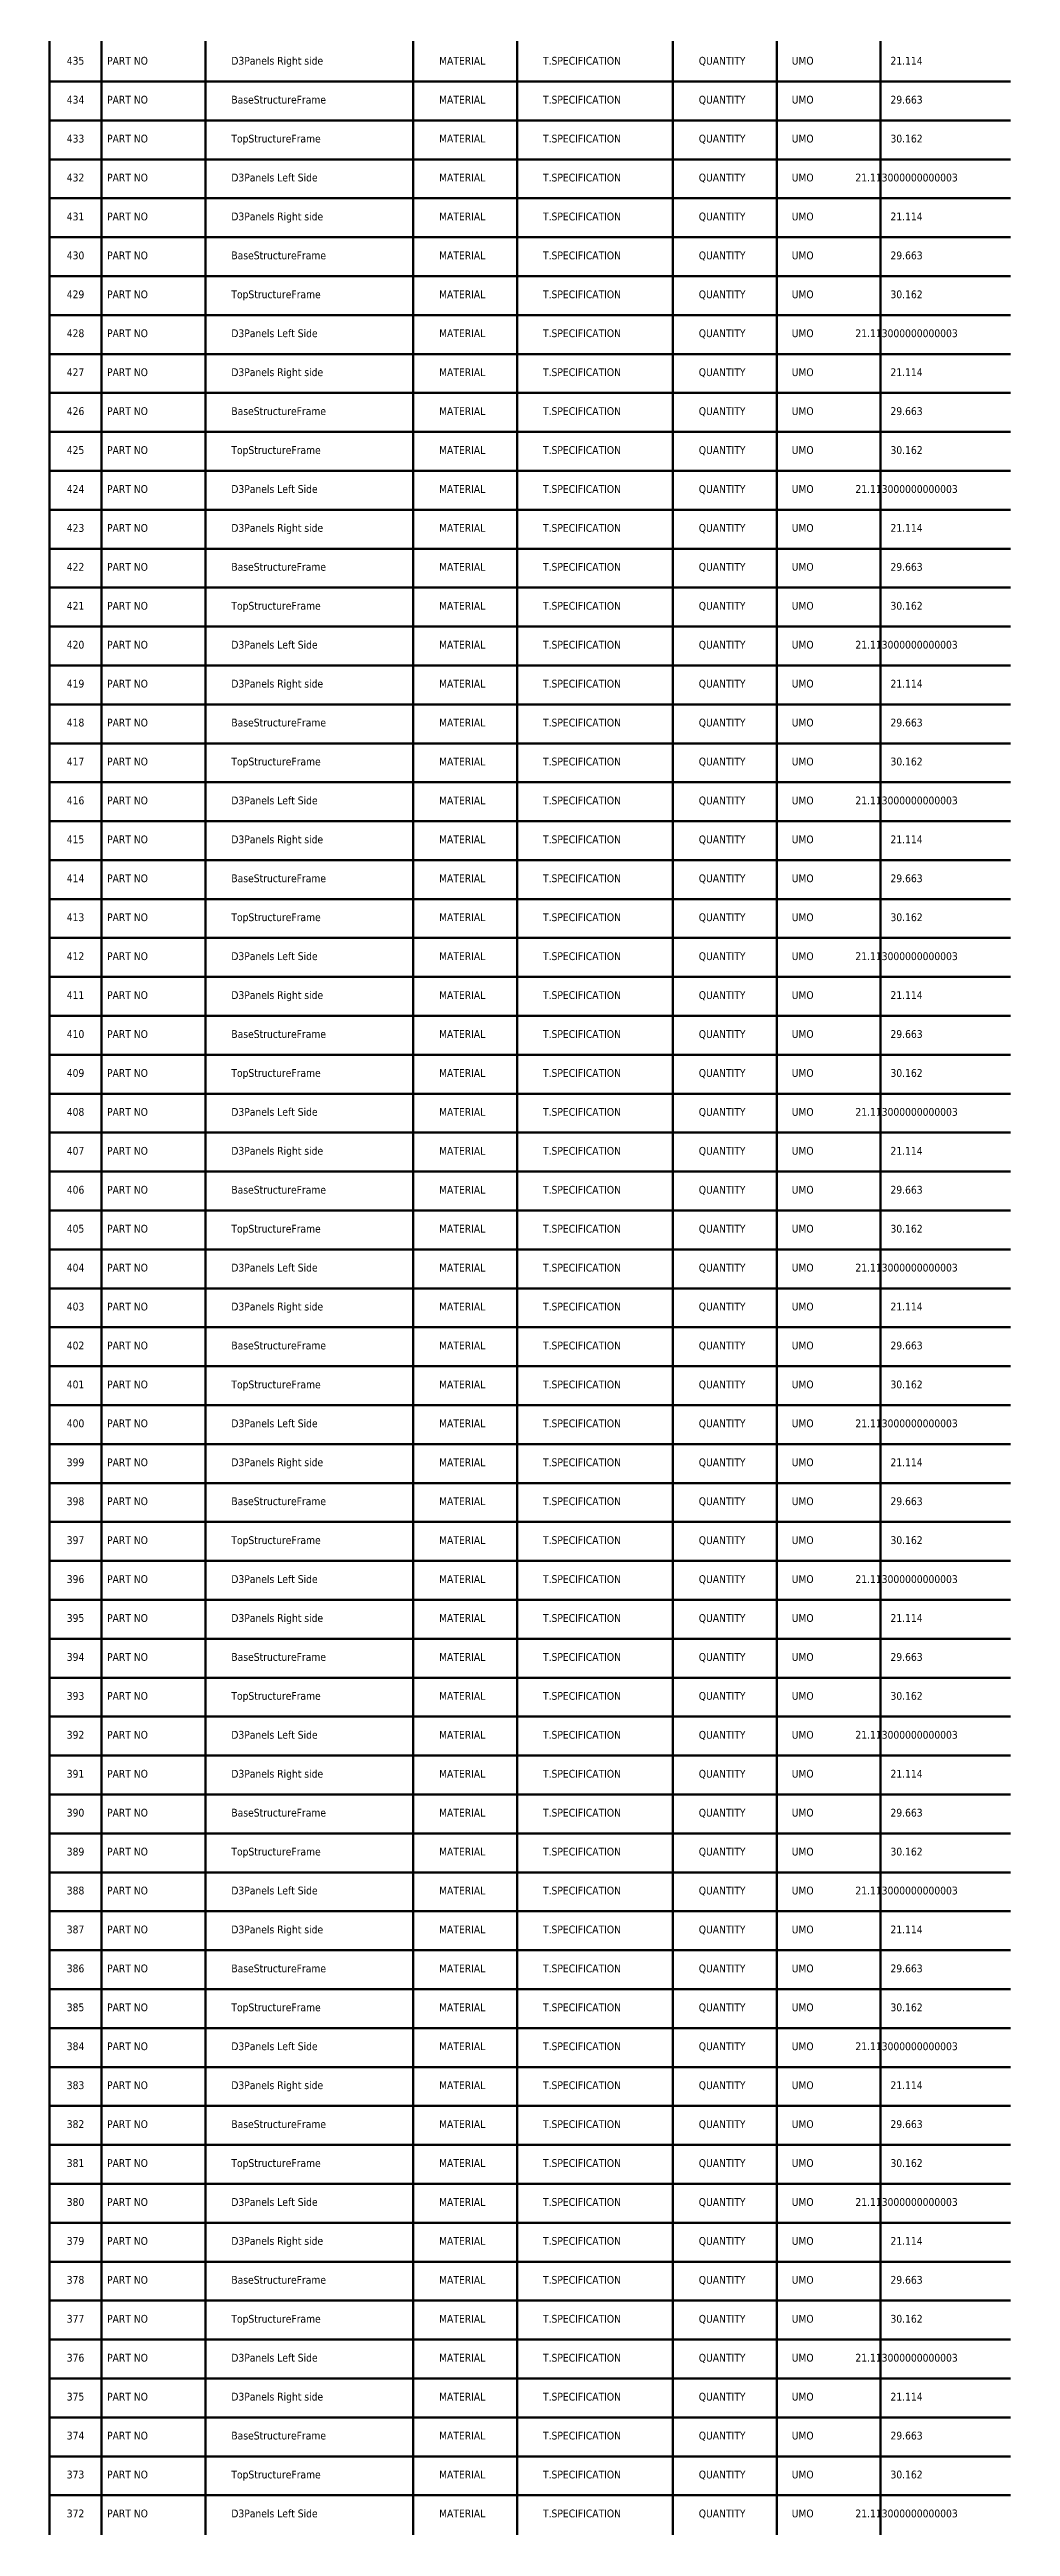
# Model space of a CAD drawing. Header units: metres. Extents: x 849 to 1219, y 30 to 7645.
# Drawn here: x 849 to 1219, y 5743 to 6697 of the extents above; entities that cross this region are included whole.
import ezdxf
from ezdxf.enums import TextEntityAlignment as Align

# ---------------------------------------------------------------- set-up
doc = ezdxf.new("R2010")
doc.units = ezdxf.units.M
doc.layers.add('Default', color=7, linetype='Continuous', lineweight=50, true_color=0x000000)
doc.styles.add('Default', font='tahoma.ttf')

msp = doc.modelspace()

# ---------------------------------------------------------------- linework, layer by layer
at = {"layer": 'Default'}
for p, q in [((849, 160), (849, 7645)), ((869, 7645), (869, 160)), ((909, 7645), (909, 160)), ((989, 7645), (989, 160)), ((1029, 7645), (1029, 160)), ((1089, 7645), (1089, 160)), ((1129, 7645), (1129, 160)), ((1169, 7645), (1169, 160)), ((849, 6685), (1219, 6685)), ((849, 6670), (1219, 6670)), ((849, 6655), (1219, 6655)), ((849, 6640), (1219, 6640)), ((849, 6625), (1219, 6625)), ((849, 6610), (1219, 6610)), ((849, 6595), (1219, 6595)), ((849, 6580), (1219, 6580)), ((849, 6565), (1219, 6565)), ((849, 6550), (1219, 6550)), ((849, 6535), (1219, 6535)), ((849, 6520), (1219, 6520)), ((849, 6505), (1219, 6505)), ((849, 6490), (1219, 6490)), ((849, 6475), (1219, 6475)), ((849, 6460), (1219, 6460)), ((849, 6445), (1219, 6445)), ((849, 6430), (1219, 6430)), ((849, 6415), (1219, 6415)), ((849, 6400), (1219, 6400)), ((849, 6385), (1219, 6385)), ((849, 6370), (1219, 6370)), ((849, 6355), (1219, 6355)), ((849, 6340), (1219, 6340)), ((849, 6325), (1219, 6325)), ((849, 6310), (1219, 6310)), ((849, 6295), (1219, 6295)), ((849, 6280), (1219, 6280)), ((849, 6265), (1219, 6265)), ((849, 6250), (1219, 6250)), ((849, 6235), (1219, 6235)), ((849, 6220), (1219, 6220)), ((849, 6205), (1219, 6205)), ((849, 6190), (1219, 6190)), ((849, 6175), (1219, 6175)), ((849, 6160), (1219, 6160)), ((849, 6145), (1219, 6145)), ((849, 6130), (1219, 6130)), ((849, 6115), (1219, 6115)), ((849, 6100), (1219, 6100)), ((849, 6085), (1219, 6085)), ((849, 6070), (1219, 6070)), ((849, 6055), (1219, 6055)), ((849, 6040), (1219, 6040)), ((849, 6025), (1219, 6025)), ((849, 6010), (1219, 6010)), ((849, 5995), (1219, 5995)), ((849, 5980), (1219, 5980)), ((849, 5965), (1219, 5965)), ((849, 5950), (1219, 5950)), ((849, 5935), (1219, 5935)), ((849, 5920), (1219, 5920)), ((849, 5905), (1219, 5905)), ((849, 5890), (1219, 5890)), ((849, 5875), (1219, 5875)), ((849, 5860), (1219, 5860)), ((849, 5845), (1219, 5845)), ((849, 5830), (1219, 5830)), ((849, 5815), (1219, 5815)), ((849, 5800), (1219, 5800)), ((849, 5785), (1219, 5785)), ((849, 5770), (1219, 5770)), ((849, 5755), (1219, 5755))]:
    msp.add_line(p, q, dxfattribs=at)

# ---------------------------------------------------------------- texts
at = {"layer": 'Default', "style": 'Default'}
for s, p in [('435', (859, 6693)), ('PART NO', (879, 6693)), ('UMO', (1139, 6693)), ('21.114', (1179, 6693)), ('434', (859, 6678)), ('PART NO', (879, 6678)), ('UMO', (1139, 6678)), ('29.663', (1179, 6678)), ('433', (859, 6663)), ('PART NO', (879, 6663)), ('UMO', (1139, 6663)), ('30.162', (1179, 6663)), ('432', (859, 6648)), ('PART NO', (879, 6648)), ('UMO', (1139, 6648)), ('21.113000000000003', (1179, 6648)), ('431', (859, 6633)), ('PART NO', (879, 6633)), ('UMO', (1139, 6633)), ('21.114', (1179, 6633)), ('430', (859, 6618)), ('PART NO', (879, 6618)), ('UMO', (1139, 6618)), ('29.663', (1179, 6618)), ('429', (859, 6603)), ('PART NO', (879, 6603)), ('UMO', (1139, 6603)), ('30.162', (1179, 6603)), ('428', (859, 6588)), ('PART NO', (879, 6588)), ('UMO', (1139, 6588)), ('21.113000000000003', (1179, 6588)), ('427', (859, 6573)), ('PART NO', (879, 6573)), ('UMO', (1139, 6573)), ('21.114', (1179, 6573)), ('426', (859, 6558)), ('PART NO', (879, 6558)), ('UMO', (1139, 6558)), ('29.663', (1179, 6558)), ('425', (859, 6543)), ('PART NO', (879, 6543)), ('UMO', (1139, 6543)), ('30.162', (1179, 6543)), ('424', (859, 6528)), ('PART NO', (879, 6528)), ('UMO', (1139, 6528)), ('21.113000000000003', (1179, 6528)), ('423', (859, 6513)), ('PART NO', (879, 6513)), ('UMO', (1139, 6513)), ('21.114', (1179, 6513)), ('422', (859, 6498)), ('PART NO', (879, 6498)), ('UMO', (1139, 6498)), ('29.663', (1179, 6498)), ('421', (859, 6483)), ('PART NO', (879, 6483)), ('UMO', (1139, 6483)), ('30.162', (1179, 6483)), ('420', (859, 6468)), ('PART NO', (879, 6468)), ('UMO', (1139, 6468)), ('21.113000000000003', (1179, 6468)), ('419', (859, 6453)), ('PART NO', (879, 6453)), ('UMO', (1139, 6453)), ('21.114', (1179, 6453)), ('418', (859, 6438)), ('PART NO', (879, 6438)), ('UMO', (1139, 6438)), ('29.663', (1179, 6438)), ('417', (859, 6423)), ('PART NO', (879, 6423)), ('UMO', (1139, 6423)), ('30.162', (1179, 6423)), ('416', (859, 6408)), ('PART NO', (879, 6408)), ('UMO', (1139, 6408)), ('21.113000000000003', (1179, 6408)), ('415', (859, 6393)), ('PART NO', (879, 6393)), ('UMO', (1139, 6393)), ('21.114', (1179, 6393)), ('414', (859, 6378)), ('PART NO', (879, 6378)), ('UMO', (1139, 6378)), ('29.663', (1179, 6378)), ('413', (859, 6363)), ('PART NO', (879, 6363)), ('UMO', (1139, 6363)), ('30.162', (1179, 6363)), ('412', (859, 6348)), ('PART NO', (879, 6348)), ('UMO', (1139, 6348)), ('21.113000000000003', (1179, 6348)), ('411', (859, 6333)), ('PART NO', (879, 6333)), ('UMO', (1139, 6333)), ('21.114', (1179, 6333)), ('410', (859, 6318)), ('PART NO', (879, 6318)), ('UMO', (1139, 6318)), ('29.663', (1179, 6318)), ('409', (859, 6303)), ('PART NO', (879, 6303)), ('UMO', (1139, 6303)), ('30.162', (1179, 6303)), ('408', (859, 6288)), ('PART NO', (879, 6288)), ('UMO', (1139, 6288)), ('21.113000000000003', (1179, 6288)), ('407', (859, 6273)), ('PART NO', (879, 6273)), ('UMO', (1139, 6273)), ('21.114', (1179, 6273)), ('406', (859, 6258)), ('PART NO', (879, 6258)), ('UMO', (1139, 6258)), ('29.663', (1179, 6258)), ('405', (859, 6243)), ('PART NO', (879, 6243)), ('UMO', (1139, 6243)), ('30.162', (1179, 6243)), ('404', (859, 6228)), ('PART NO', (879, 6228)), ('UMO', (1139, 6228)), ('21.113000000000003', (1179, 6228)), ('403', (859, 6213)), ('PART NO', (879, 6213)), ('UMO', (1139, 6213)), ('21.114', (1179, 6213)), ('402', (859, 6198)), ('PART NO', (879, 6198)), ('UMO', (1139, 6198)), ('29.663', (1179, 6198)), ('401', (859, 6183)), ('PART NO', (879, 6183)), ('UMO', (1139, 6183)), ('30.162', (1179, 6183)), ('400', (859, 6168)), ('PART NO', (879, 6168)), ('UMO', (1139, 6168)), ('21.113000000000003', (1179, 6168)), ('399', (859, 6153)), ('PART NO', (879, 6153)), ('UMO', (1139, 6153)), ('21.114', (1179, 6153)), ('398', (859, 6138)), ('PART NO', (879, 6138)), ('UMO', (1139, 6138)), ('29.663', (1179, 6138)), ('397', (859, 6123)), ('PART NO', (879, 6123)), ('UMO', (1139, 6123)), ('30.162', (1179, 6123)), ('396', (859, 6108)), ('PART NO', (879, 6108)), ('UMO', (1139, 6108)), ('21.113000000000003', (1179, 6108)), ('395', (859, 6093)), ('PART NO', (879, 6093)), ('UMO', (1139, 6093)), ('21.114', (1179, 6093)), ('394', (859, 6078)), ('PART NO', (879, 6078)), ('UMO', (1139, 6078)), ('29.663', (1179, 6078)), ('393', (859, 6063)), ('PART NO', (879, 6063)), ('UMO', (1139, 6063)), ('30.162', (1179, 6063)), ('392', (859, 6048)), ('PART NO', (879, 6048)), ('UMO', (1139, 6048)), ('21.113000000000003', (1179, 6048)), ('391', (859, 6033)), ('PART NO', (879, 6033)), ('UMO', (1139, 6033)), ('21.114', (1179, 6033)), ('390', (859, 6018)), ('PART NO', (879, 6018)), ('UMO', (1139, 6018)), ('29.663', (1179, 6018)), ('389', (859, 6003)), ('PART NO', (879, 6003)), ('UMO', (1139, 6003)), ('30.162', (1179, 6003)), ('388', (859, 5988)), ('PART NO', (879, 5988)), ('UMO', (1139, 5988)), ('21.113000000000003', (1179, 5988)), ('387', (859, 5973)), ('PART NO', (879, 5973)), ('UMO', (1139, 5973)), ('21.114', (1179, 5973)), ('386', (859, 5958)), ('PART NO', (879, 5958)), ('UMO', (1139, 5958)), ('29.663', (1179, 5958)), ('385', (859, 5943)), ('PART NO', (879, 5943)), ('UMO', (1139, 5943)), ('30.162', (1179, 5943)), ('384', (859, 5928)), ('PART NO', (879, 5928)), ('UMO', (1139, 5928)), ('21.113000000000003', (1179, 5928)), ('383', (859, 5913)), ('PART NO', (879, 5913)), ('UMO', (1139, 5913)), ('21.114', (1179, 5913)), ('382', (859, 5898)), ('PART NO', (879, 5898)), ('UMO', (1139, 5898)), ('29.663', (1179, 5898)), ('381', (859, 5883)), ('PART NO', (879, 5883)), ('UMO', (1139, 5883)), ('30.162', (1179, 5883)), ('380', (859, 5868)), ('PART NO', (879, 5868)), ('UMO', (1139, 5868)), ('21.113000000000003', (1179, 5868)), ('379', (859, 5853)), ('PART NO', (879, 5853)), ('UMO', (1139, 5853)), ('21.114', (1179, 5853)), ('378', (859, 5838)), ('PART NO', (879, 5838)), ('UMO', (1139, 5838)), ('29.663', (1179, 5838)), ('377', (859, 5823)), ('PART NO', (879, 5823)), ('UMO', (1139, 5823)), ('30.162', (1179, 5823)), ('376', (859, 5808)), ('PART NO', (879, 5808)), ('UMO', (1139, 5808)), ('21.113000000000003', (1179, 5808)), ('375', (859, 5793)), ('PART NO', (879, 5793)), ('UMO', (1139, 5793)), ('21.114', (1179, 5793)), ('374', (859, 5778)), ('PART NO', (879, 5778)), ('UMO', (1139, 5778)), ('29.663', (1179, 5778)), ('373', (859, 5763)), ('PART NO', (879, 5763)), ('UMO', (1139, 5763)), ('30.162', (1179, 5763)), ('372', (859, 5748)), ('PART NO', (879, 5748)), ('UMO', (1139, 5748)), ('21.113000000000003', (1179, 5748))]:
    msp.add_text(s, height=3, dxfattribs=at).set_placement(p, align=Align.MIDDLE_CENTER)
for s, p in [('D3Panels Right side', (919, 6693)), ('MATERIAL', (999, 6693)), ('T.SPECIFICATION', (1039, 6693)), ('QUANTITY', (1099, 6693)), ('BaseStructureFrame', (919, 6678)), ('MATERIAL', (999, 6678)), ('T.SPECIFICATION', (1039, 6678)), ('QUANTITY', (1099, 6678)), ('TopStructureFrame', (919, 6663)), ('MATERIAL', (999, 6663)), ('T.SPECIFICATION', (1039, 6663)), ('QUANTITY', (1099, 6663)), ('D3Panels Left Side', (919, 6648)), ('MATERIAL', (999, 6648)), ('T.SPECIFICATION', (1039, 6648)), ('QUANTITY', (1099, 6648)), ('D3Panels Right side', (919, 6633)), ('MATERIAL', (999, 6633)), ('T.SPECIFICATION', (1039, 6633)), ('QUANTITY', (1099, 6633)), ('BaseStructureFrame', (919, 6618)), ('MATERIAL', (999, 6618)), ('T.SPECIFICATION', (1039, 6618)), ('QUANTITY', (1099, 6618)), ('TopStructureFrame', (919, 6603)), ('MATERIAL', (999, 6603)), ('T.SPECIFICATION', (1039, 6603)), ('QUANTITY', (1099, 6603)), ('D3Panels Left Side', (919, 6588)), ('MATERIAL', (999, 6588)), ('T.SPECIFICATION', (1039, 6588)), ('QUANTITY', (1099, 6588)), ('D3Panels Right side', (919, 6573)), ('MATERIAL', (999, 6573)), ('T.SPECIFICATION', (1039, 6573)), ('QUANTITY', (1099, 6573)), ('BaseStructureFrame', (919, 6558)), ('MATERIAL', (999, 6558)), ('T.SPECIFICATION', (1039, 6558)), ('QUANTITY', (1099, 6558)), ('TopStructureFrame', (919, 6543)), ('MATERIAL', (999, 6543)), ('T.SPECIFICATION', (1039, 6543)), ('QUANTITY', (1099, 6543)), ('D3Panels Left Side', (919, 6528)), ('MATERIAL', (999, 6528)), ('T.SPECIFICATION', (1039, 6528)), ('QUANTITY', (1099, 6528)), ('D3Panels Right side', (919, 6513)), ('MATERIAL', (999, 6513)), ('T.SPECIFICATION', (1039, 6513)), ('QUANTITY', (1099, 6513)), ('BaseStructureFrame', (919, 6498)), ('MATERIAL', (999, 6498)), ('T.SPECIFICATION', (1039, 6498)), ('QUANTITY', (1099, 6498)), ('TopStructureFrame', (919, 6483)), ('MATERIAL', (999, 6483)), ('T.SPECIFICATION', (1039, 6483)), ('QUANTITY', (1099, 6483)), ('D3Panels Left Side', (919, 6468)), ('MATERIAL', (999, 6468)), ('T.SPECIFICATION', (1039, 6468)), ('QUANTITY', (1099, 6468)), ('D3Panels Right side', (919, 6453)), ('MATERIAL', (999, 6453)), ('T.SPECIFICATION', (1039, 6453)), ('QUANTITY', (1099, 6453)), ('BaseStructureFrame', (919, 6438)), ('MATERIAL', (999, 6438)), ('T.SPECIFICATION', (1039, 6438)), ('QUANTITY', (1099, 6438)), ('TopStructureFrame', (919, 6423)), ('MATERIAL', (999, 6423)), ('T.SPECIFICATION', (1039, 6423)), ('QUANTITY', (1099, 6423)), ('D3Panels Left Side', (919, 6408)), ('MATERIAL', (999, 6408)), ('T.SPECIFICATION', (1039, 6408)), ('QUANTITY', (1099, 6408)), ('D3Panels Right side', (919, 6393)), ('MATERIAL', (999, 6393)), ('T.SPECIFICATION', (1039, 6393)), ('QUANTITY', (1099, 6393)), ('BaseStructureFrame', (919, 6378)), ('MATERIAL', (999, 6378)), ('T.SPECIFICATION', (1039, 6378)), ('QUANTITY', (1099, 6378)), ('TopStructureFrame', (919, 6363)), ('MATERIAL', (999, 6363)), ('T.SPECIFICATION', (1039, 6363)), ('QUANTITY', (1099, 6363)), ('D3Panels Left Side', (919, 6348)), ('MATERIAL', (999, 6348)), ('T.SPECIFICATION', (1039, 6348)), ('QUANTITY', (1099, 6348)), ('D3Panels Right side', (919, 6333)), ('MATERIAL', (999, 6333)), ('T.SPECIFICATION', (1039, 6333)), ('QUANTITY', (1099, 6333)), ('BaseStructureFrame', (919, 6318)), ('MATERIAL', (999, 6318)), ('T.SPECIFICATION', (1039, 6318)), ('QUANTITY', (1099, 6318)), ('TopStructureFrame', (919, 6303)), ('MATERIAL', (999, 6303)), ('T.SPECIFICATION', (1039, 6303)), ('QUANTITY', (1099, 6303)), ('D3Panels Left Side', (919, 6288)), ('MATERIAL', (999, 6288)), ('T.SPECIFICATION', (1039, 6288)), ('QUANTITY', (1099, 6288)), ('D3Panels Right side', (919, 6273)), ('MATERIAL', (999, 6273)), ('T.SPECIFICATION', (1039, 6273)), ('QUANTITY', (1099, 6273)), ('BaseStructureFrame', (919, 6258)), ('MATERIAL', (999, 6258)), ('T.SPECIFICATION', (1039, 6258)), ('QUANTITY', (1099, 6258)), ('TopStructureFrame', (919, 6243)), ('MATERIAL', (999, 6243)), ('T.SPECIFICATION', (1039, 6243)), ('QUANTITY', (1099, 6243)), ('D3Panels Left Side', (919, 6228)), ('MATERIAL', (999, 6228)), ('T.SPECIFICATION', (1039, 6228)), ('QUANTITY', (1099, 6228)), ('D3Panels Right side', (919, 6213)), ('MATERIAL', (999, 6213)), ('T.SPECIFICATION', (1039, 6213)), ('QUANTITY', (1099, 6213)), ('BaseStructureFrame', (919, 6198)), ('MATERIAL', (999, 6198)), ('T.SPECIFICATION', (1039, 6198)), ('QUANTITY', (1099, 6198)), ('TopStructureFrame', (919, 6183)), ('MATERIAL', (999, 6183)), ('T.SPECIFICATION', (1039, 6183)), ('QUANTITY', (1099, 6183)), ('D3Panels Left Side', (919, 6168)), ('MATERIAL', (999, 6168)), ('T.SPECIFICATION', (1039, 6168)), ('QUANTITY', (1099, 6168)), ('D3Panels Right side', (919, 6153)), ('MATERIAL', (999, 6153)), ('T.SPECIFICATION', (1039, 6153)), ('QUANTITY', (1099, 6153)), ('BaseStructureFrame', (919, 6138)), ('MATERIAL', (999, 6138)), ('T.SPECIFICATION', (1039, 6138)), ('QUANTITY', (1099, 6138)), ('TopStructureFrame', (919, 6123)), ('MATERIAL', (999, 6123)), ('T.SPECIFICATION', (1039, 6123)), ('QUANTITY', (1099, 6123)), ('D3Panels Left Side', (919, 6108)), ('MATERIAL', (999, 6108)), ('T.SPECIFICATION', (1039, 6108)), ('QUANTITY', (1099, 6108)), ('D3Panels Right side', (919, 6093)), ('MATERIAL', (999, 6093)), ('T.SPECIFICATION', (1039, 6093)), ('QUANTITY', (1099, 6093)), ('BaseStructureFrame', (919, 6078)), ('MATERIAL', (999, 6078)), ('T.SPECIFICATION', (1039, 6078)), ('QUANTITY', (1099, 6078)), ('TopStructureFrame', (919, 6063)), ('MATERIAL', (999, 6063)), ('T.SPECIFICATION', (1039, 6063)), ('QUANTITY', (1099, 6063)), ('D3Panels Left Side', (919, 6048)), ('MATERIAL', (999, 6048)), ('T.SPECIFICATION', (1039, 6048)), ('QUANTITY', (1099, 6048)), ('D3Panels Right side', (919, 6033)), ('MATERIAL', (999, 6033)), ('T.SPECIFICATION', (1039, 6033)), ('QUANTITY', (1099, 6033)), ('BaseStructureFrame', (919, 6018)), ('MATERIAL', (999, 6018)), ('T.SPECIFICATION', (1039, 6018)), ('QUANTITY', (1099, 6018)), ('TopStructureFrame', (919, 6003)), ('MATERIAL', (999, 6003)), ('T.SPECIFICATION', (1039, 6003)), ('QUANTITY', (1099, 6003)), ('D3Panels Left Side', (919, 5988)), ('MATERIAL', (999, 5988)), ('T.SPECIFICATION', (1039, 5988)), ('QUANTITY', (1099, 5988)), ('D3Panels Right side', (919, 5973)), ('MATERIAL', (999, 5973)), ('T.SPECIFICATION', (1039, 5973)), ('QUANTITY', (1099, 5973)), ('BaseStructureFrame', (919, 5958)), ('MATERIAL', (999, 5958)), ('T.SPECIFICATION', (1039, 5958)), ('QUANTITY', (1099, 5958)), ('TopStructureFrame', (919, 5943)), ('MATERIAL', (999, 5943)), ('T.SPECIFICATION', (1039, 5943)), ('QUANTITY', (1099, 5943)), ('D3Panels Left Side', (919, 5928)), ('MATERIAL', (999, 5928)), ('T.SPECIFICATION', (1039, 5928)), ('QUANTITY', (1099, 5928)), ('D3Panels Right side', (919, 5913)), ('MATERIAL', (999, 5913)), ('T.SPECIFICATION', (1039, 5913)), ('QUANTITY', (1099, 5913)), ('BaseStructureFrame', (919, 5898)), ('MATERIAL', (999, 5898)), ('T.SPECIFICATION', (1039, 5898)), ('QUANTITY', (1099, 5898)), ('TopStructureFrame', (919, 5883)), ('MATERIAL', (999, 5883)), ('T.SPECIFICATION', (1039, 5883)), ('QUANTITY', (1099, 5883)), ('D3Panels Left Side', (919, 5868)), ('MATERIAL', (999, 5868)), ('T.SPECIFICATION', (1039, 5868)), ('QUANTITY', (1099, 5868)), ('D3Panels Right side', (919, 5853)), ('MATERIAL', (999, 5853)), ('T.SPECIFICATION', (1039, 5853)), ('QUANTITY', (1099, 5853)), ('BaseStructureFrame', (919, 5838)), ('MATERIAL', (999, 5838)), ('T.SPECIFICATION', (1039, 5838)), ('QUANTITY', (1099, 5838)), ('TopStructureFrame', (919, 5823)), ('MATERIAL', (999, 5823)), ('T.SPECIFICATION', (1039, 5823)), ('QUANTITY', (1099, 5823)), ('D3Panels Left Side', (919, 5808)), ('MATERIAL', (999, 5808)), ('T.SPECIFICATION', (1039, 5808)), ('QUANTITY', (1099, 5808)), ('D3Panels Right side', (919, 5793)), ('MATERIAL', (999, 5793)), ('T.SPECIFICATION', (1039, 5793)), ('QUANTITY', (1099, 5793)), ('BaseStructureFrame', (919, 5778)), ('MATERIAL', (999, 5778)), ('T.SPECIFICATION', (1039, 5778)), ('QUANTITY', (1099, 5778)), ('TopStructureFrame', (919, 5763)), ('MATERIAL', (999, 5763)), ('T.SPECIFICATION', (1039, 5763)), ('QUANTITY', (1099, 5763)), ('D3Panels Left Side', (919, 5748)), ('MATERIAL', (999, 5748)), ('T.SPECIFICATION', (1039, 5748)), ('QUANTITY', (1099, 5748))]:
    msp.add_text(s, height=3, dxfattribs=at).set_placement(p, align=Align.MIDDLE_LEFT)

doc.saveas('drawing.dxf')
